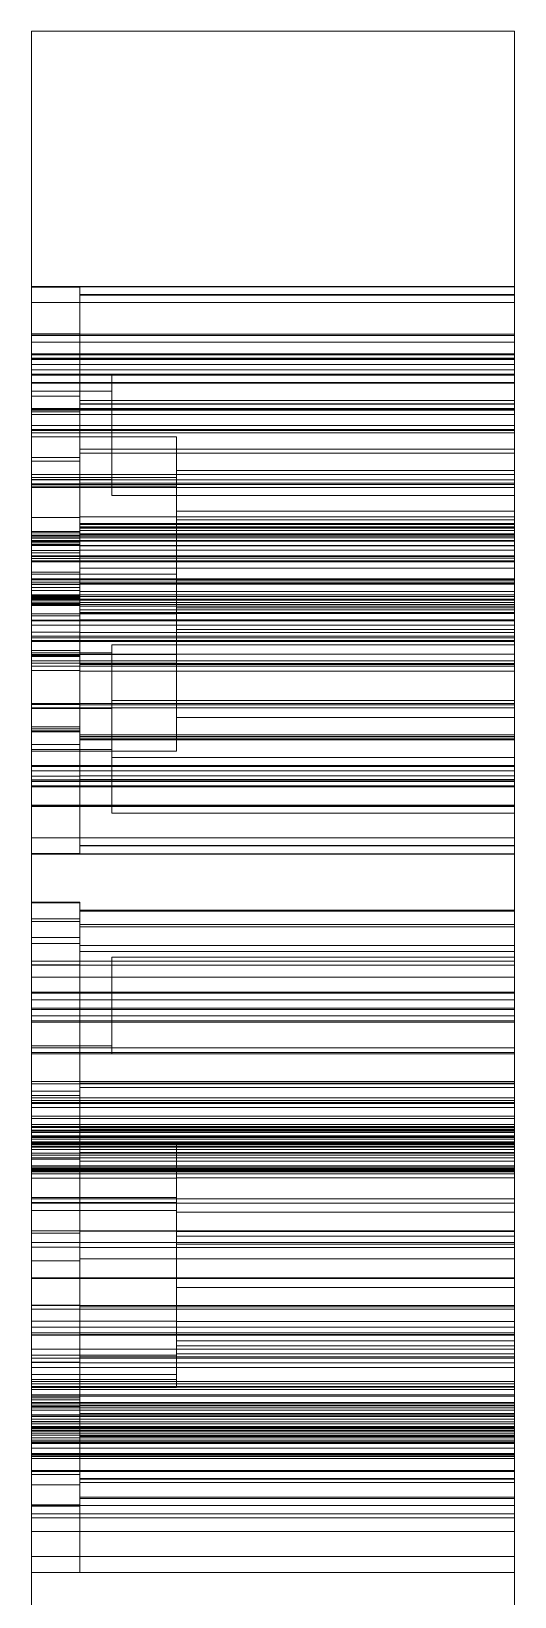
# Model space of a CAD drawing. Header units: millimetres. Extents: x 494 to 18201, y 224 to 11417.
# Drawn here: x 16630.9 to 16660.9, y 2719.6 to 2816.9 of the extents above; entities that cross this region are included whole.
import ezdxf
from ezdxf.lldxf.tags import DXFTag

# ---------------------------------------------------------------- set-up
doc = ezdxf.new("R2010")
doc.units = ezdxf.units.MM
for name, color, linetype in [('DIE', 7, 'Continuous'), ('DIE_W', 1, 'Continuous'), ('DIM', 7, 'Continuous')]:
    doc.layers.add(name, color=color, linetype=linetype)
tags = doc.linetypes.add('DASHED', pattern='A,12.86,[0,arial.ttf,S=0,R=0,X=0,Y=0],-12.86', length=25.72).pattern_tags.tags
tags[12:13] = [DXFTag(74, 4), DXFTag(75, 0), DXFTag(340, '0'), DXFTag(46, 0.0), DXFTag(50, 0.0), DXFTag(44, 0.0), DXFTag(45, 0.0)]

msp = doc.modelspace()

# ---------------------------------------------------------------- linework, layer by layer
at = {"layer": 'DIE', "color": 6, "linetype": 'Continuous', "lineweight": 13}
for p, q in [((16633.94235, 2801.00371), (16630.94235, 2801.00371)), ((16630.94235, 2801.00371), (16630.94235, 2800.96673)), ((16630.94235, 2800.96673), (16630.94235, 2798.05269)), ((16633.94235, 2800.96673), (16633.94235, 2801.00371)), ((16633.94235, 2798.05269), (16633.94235, 2800.96673)), ((16633.94235, 2762.73945), (16630.94235, 2762.73945)), ((16630.94235, 2759.08723), (16630.94235, 2762.73945)), ((16633.94235, 2759.08723), (16633.94235, 2762.73945))]:
    msp.add_line(p, q, dxfattribs=at)
at = {"layer": 'DIE', "color": 155, "linetype": 'Continuous', "lineweight": 13}
for p, q in [((16630.94235, 2801.00371), (16633.94235, 2801.00371)), ((16630.94235, 2800.96673), (16633.94235, 2800.96673)), ((16633.94235, 2800.50371), (16660.94235, 2800.50371)), ((16633.94235, 2800.46673), (16660.94235, 2800.46673)), ((16633.94235, 2797.96481), (16660.94235, 2797.96481)), ((16630.94235, 2796.55263), (16660.94235, 2796.55263)), ((16630.94235, 2792.37818), (16660.94235, 2792.37818)), ((16630.94235, 2779.95281), (16660.94235, 2779.95281)), ((16660.94235, 2757.08714), (16630.94235, 2757.08714)), ((16660.94235, 2755.68488), (16630.94235, 2755.68488)), ((16660.94235, 2747.15396), (16630.94235, 2747.15396)), ((16630.94235, 2730.61806), (16660.94235, 2730.61806)), ((16630.94235, 2722.08714), (16660.94235, 2722.08714))]:
    msp.add_line(p, q, dxfattribs=at)
at = {"layer": 'DIE', "color": 11, "linetype": 'Continuous', "lineweight": 13}
for p, q in [((16633.94235, 2800.99513), (16660.94235, 2800.99513)), ((16660.94235, 2801.00371), (16660.94235, 2800.99513)), ((16660.94235, 2800.50365), (16660.94235, 2800.99513)), ((16660.94235, 2800.50371), (16633.94235, 2800.50371)), ((16660.94235, 2800.50371), (16660.94235, 2800.46673)), ((16660.94235, 2800.46673), (16660.94235, 2797.96481)), ((16660.94235, 2797.96481), (16660.94235, 2797.55366)), ((16660.94235, 2762.23945), (16633.94235, 2762.23945)), ((16660.94235, 2762.23945), (16660.94235, 2759.08715)), ((16630.94235, 2757.08714), (16630.94235, 2758.08714)), ((16630.94235, 2758.08714), (16660.94235, 2758.08714)), ((16660.94235, 2758.08714), (16660.94235, 2757.08714)), ((16630.94235, 2756.68473), (16630.94235, 2757.08714)), ((16660.94235, 2757.08714), (16660.94235, 2756.68473)), ((16630.94235, 2755.68488), (16630.94235, 2756.68488)), ((16630.94235, 2756.68488), (16660.94235, 2756.68488)), ((16660.94235, 2756.68488), (16660.94235, 2755.68488)), ((16630.94235, 2755.68488), (16630.94235, 2748.15407)), ((16660.94235, 2755.68488), (16660.94235, 2748.15407)), ((16660.94235, 2748.15396), (16630.94235, 2748.15396)), ((16630.94235, 2748.15396), (16630.94235, 2747.15396)), ((16660.94235, 2748.15396), (16660.94235, 2747.15396)), ((16630.94235, 2747.15396), (16630.94235, 2730.61806)), ((16660.94235, 2730.61806), (16660.94235, 2747.15396)), ((16630.94235, 2729.61806), (16630.94235, 2730.61806)), ((16660.94235, 2730.61806), (16660.94235, 2729.61806)), ((16630.94235, 2729.61806), (16660.94235, 2729.61806)), ((16630.94235, 2729.61795), (16630.94235, 2722.08714)), ((16660.94235, 2729.61795), (16660.94235, 2722.08714)), ((16630.94235, 2721.08714), (16630.94235, 2722.08714)), ((16660.94235, 2722.08714), (16660.94235, 2721.08714)), ((16660.94235, 2721.08714), (16630.94235, 2721.08714))]:
    msp.add_line(p, q, dxfattribs=at)
at = {"layer": 'DIE', "color": 155, "linetype": 'DASHED', "lineweight": 13, "ltscale": 0.501132}
for p, q in [((16630.94235, 2800.00371), (16660.94235, 2800.00371)), ((16630.94235, 2798.05608), (16633.94235, 2798.05608)), ((16630.94235, 2798.04115), (16633.94235, 2798.04115)), ((16630.94235, 2797.96442), (16633.94235, 2797.96442)), ((16633.94235, 2798.04735), (16660.94235, 2798.04735)), ((16630.94235, 2796.76895), (16660.94235, 2796.76895)), ((16660.94235, 2797.54115), (16633.94235, 2797.54115)), ((16630.94235, 2796.50173), (16660.94235, 2796.50173)), ((16630.94235, 2796.46802), (16633.94235, 2796.46802)), ((16630.94235, 2796.15904), (16633.94235, 2796.15904)), ((16630.94235, 2795.82926), (16660.94235, 2795.82926)), ((16633.94235, 2796.45944), (16660.94235, 2796.45944)), ((16633.94235, 2796.15031), (16660.94235, 2796.15031)), ((16630.94235, 2795.56204), (16660.94235, 2795.56204)), ((16630.94235, 2795.04114), (16633.94235, 2795.04114)), ((16660.94235, 2795.04114), (16633.94235, 2795.04114)), ((16630.94235, 2794.19394), (16633.94235, 2794.19394)), ((16633.94235, 2793.91681), (16660.94235, 2793.91681)), ((16630.94235, 2793.43463), (16633.94235, 2793.43463)), ((16630.94235, 2793.41686), (16633.94235, 2793.41686)), ((16630.94235, 2793.31787), (16660.94235, 2793.31787)), ((16630.94235, 2793.21939), (16633.94235, 2793.21939)), ((16630.94235, 2793.05065), (16660.94235, 2793.05065)), ((16633.94235, 2793.71934), (16660.94235, 2793.71934)), ((16633.94235, 2793.69394), (16660.94235, 2793.69394)), ((16660.94235, 2793.42705), (16633.94235, 2793.42705)), ((16630.94235, 2792.11096), (16660.94235, 2792.11096)), ((16630.94235, 2791.92151), (16633.94235, 2791.92151)), ((16633.94235, 2791.92227), (16660.94235, 2791.92227)), ((16630.94235, 2790.38966), (16633.94235, 2790.38966)), ((16630.94235, 2790.15256), (16633.94235, 2790.15256)), ((16660.94235, 2790.88958), (16633.94235, 2790.88958)), ((16660.94235, 2790.65248), (16633.94235, 2790.65248)), ((16630.94235, 2789.32757), (16633.94235, 2789.32757)), ((16630.94235, 2788.99908), (16633.94235, 2788.99908)), ((16633.94235, 2789.32833), (16660.94235, 2789.32833)), ((16633.94235, 2788.99946), (16660.94235, 2788.99946)), ((16630.94235, 2788.75262), (16633.94235, 2788.75262)), ((16630.94235, 2788.70716), (16633.94235, 2788.70716)), ((16660.94235, 2788.7859), (16633.94235, 2788.7859)), ((16660.94235, 2788.70716), (16633.94235, 2788.70716)), ((16630.94235, 2786.65137), (16633.94235, 2786.65137)), ((16660.94235, 2786.68464), (16633.94235, 2786.68464)), ((16660.94235, 2786.28423), (16633.94235, 2786.28423)), ((16660.94235, 2786.20721), (16633.94235, 2786.20721)), ((16633.94235, 2786.06045), (16660.94235, 2786.06045)), ((16630.94235, 2785.78423), (16633.94235, 2785.78423)), ((16630.94235, 2785.70722), (16633.94235, 2785.70722)), ((16630.94235, 2785.56065), (16633.94235, 2785.56065)), ((16630.94235, 2785.49415), (16633.94235, 2785.49415)), ((16630.94235, 2785.39691), (16633.94235, 2785.39691)), ((16630.94235, 2785.35977), (16633.94235, 2785.35977)), ((16630.94235, 2785.17111), (16660.94235, 2785.17111)), ((16630.94235, 2785.12379), (16633.94235, 2785.12379)), ((16633.94235, 2785.99394), (16660.94235, 2785.99394)), ((16633.94235, 2785.83716), (16660.94235, 2785.83716)), ((16660.94235, 2785.63926), (16633.94235, 2785.63926)), ((16633.94235, 2785.60119), (16660.94235, 2785.60119)), ((16633.94235, 2785.50218), (16660.94235, 2785.50218)), ((16633.94235, 2785.48819), (16660.94235, 2785.48819)), ((16633.94235, 2785.38415), (16660.94235, 2785.38415)), ((16630.94235, 2785.00218), (16633.94235, 2785.00218)), ((16630.94235, 2784.98819), (16633.94235, 2784.98819)), ((16630.94235, 2784.94515), (16633.94235, 2784.94515)), ((16630.94235, 2784.90389), (16660.94235, 2784.90389)), ((16630.94235, 2784.60837), (16633.94235, 2784.60837)), ((16630.94235, 2784.45207), (16633.94235, 2784.45207)), ((16630.94235, 2784.26769), (16633.94235, 2784.26769)), ((16630.94235, 2784.23141), (16660.94235, 2784.23141)), ((16633.94235, 2784.89107), (16660.94235, 2784.89107)), ((16660.94235, 2784.61842), (16633.94235, 2784.61842)), ((16660.94235, 2784.27774), (16633.94235, 2784.27774)), ((16633.94235, 2784.11972), (16660.94235, 2784.11972)), ((16630.94235, 2783.9642), (16660.94235, 2783.9642)), ((16630.94235, 2783.25533), (16633.94235, 2783.25533)), ((16660.94235, 2783.49768), (16633.94235, 2783.49768)), ((16630.94235, 2782.77897), (16660.94235, 2782.77897)), ((16630.94235, 2782.77897), (16660.94235, 2782.77897)), ((16630.94235, 2782.51175), (16660.94235, 2782.51175)), ((16630.94235, 2782.51175), (16660.94235, 2782.51175)), ((16630.94235, 2782.49252), (16633.94235, 2782.49252)), ((16630.94235, 2782.29109), (16633.94235, 2782.29109)), ((16633.94235, 2782.62345), (16660.94235, 2782.62345)), ((16660.94235, 2782.54071), (16633.94235, 2782.54071)), ((16630.94235, 2782.10697), (16633.94235, 2782.10697)), ((16630.94235, 2781.83927), (16660.94235, 2781.83927)), ((16630.94235, 2781.83927), (16660.94235, 2781.83927)), ((16630.94235, 2781.79802), (16633.94235, 2781.79802)), ((16630.94235, 2781.75497), (16633.94235, 2781.75497)), ((16630.94235, 2781.74098), (16633.94235, 2781.74098)), ((16630.94235, 2781.68511), (16633.94235, 2781.68511)), ((16630.94235, 2781.61937), (16633.94235, 2781.61937)), ((16630.94235, 2781.57206), (16660.94235, 2781.57206)), ((16630.94235, 2781.57206), (16660.94235, 2781.57206)), ((16630.94235, 2781.3834), (16633.94235, 2781.3834)), ((16630.94235, 2781.29957), (16633.94235, 2781.29957)), ((16630.94235, 2781.24902), (16633.94235, 2781.24902)), ((16630.94235, 2781.18251), (16633.94235, 2781.18251)), ((16660.94235, 2782.05877), (16633.94235, 2782.05877)), ((16633.94235, 2781.85209), (16660.94235, 2781.85209)), ((16660.94235, 2781.73331), (16633.94235, 2781.73331)), ((16633.94235, 2781.35901), (16660.94235, 2781.35901)), ((16633.94235, 2781.25498), (16660.94235, 2781.25498)), ((16660.94235, 2781.25137), (16633.94235, 2781.25137)), ((16633.94235, 2781.24099), (16660.94235, 2781.24099)), ((16630.94235, 2780.53675), (16633.94235, 2780.53675)), ((16630.94235, 2780.22002), (16660.94235, 2780.22002)), ((16633.94235, 2781.14197), (16660.94235, 2781.14197)), ((16633.94235, 2780.906), (16660.94235, 2780.906)), ((16633.94235, 2780.74922), (16660.94235, 2780.74922)), ((16633.94235, 2780.68272), (16660.94235, 2780.68272)), ((16660.94235, 2780.2944), (16633.94235, 2780.2944)), ((16630.94235, 2779.52439), (16633.94235, 2779.52439)), ((16630.94235, 2779.28033), (16660.94235, 2779.28033)), ((16660.94235, 2779.51434), (16633.94235, 2779.51434)), ((16630.94235, 2779.18371), (16633.94235, 2779.18371)), ((16630.94235, 2779.01311), (16660.94235, 2779.01311)), ((16630.94235, 2778.39518), (16633.94235, 2778.39518)), ((16660.94235, 2779.17366), (16633.94235, 2779.17366)), ((16630.94235, 2778.08486), (16633.94235, 2778.08486)), ((16630.94235, 2778.00785), (16633.94235, 2778.00785)), ((16630.94235, 2777.74409), (16633.94235, 2777.74409)), ((16630.94235, 2777.4156), (16633.94235, 2777.4156)), ((16660.94235, 2778.15282), (16633.94235, 2778.15282)), ((16633.94235, 2777.7437), (16660.94235, 2777.7437)), ((16660.94235, 2777.58487), (16633.94235, 2777.58487)), ((16660.94235, 2777.50785), (16633.94235, 2777.50785)), ((16633.94235, 2777.41484), (16660.94235, 2777.41484)), ((16630.94235, 2777.14071), (16633.94235, 2777.14071)), ((16660.94235, 2777.10744), (16633.94235, 2777.10744)), ((16630.94235, 2775.08492), (16633.94235, 2775.08492)), ((16630.94235, 2775.03946), (16633.94235, 2775.03946)), ((16630.94235, 2774.82166), (16633.94235, 2774.82166)), ((16660.94235, 2775.08492), (16633.94235, 2775.08492)), ((16660.94235, 2775.00619), (16633.94235, 2775.00619)), ((16633.94235, 2774.8209), (16660.94235, 2774.8209)), ((16630.94235, 2773.63952), (16633.94235, 2773.63952)), ((16630.94235, 2773.52377), (16633.94235, 2773.52377)), ((16630.94235, 2773.40242), (16633.94235, 2773.40242)), ((16630.94235, 2773.3263), (16633.94235, 2773.3263)), ((16630.94235, 2772.54922), (16633.94235, 2772.54922)), ((16660.94235, 2773.1396), (16633.94235, 2773.1396)), ((16633.94235, 2773.04922), (16660.94235, 2773.04922)), ((16633.94235, 2773.02382), (16660.94235, 2773.02382)), ((16660.94235, 2772.9025), (16633.94235, 2772.9025)), ((16633.94235, 2772.82636), (16660.94235, 2772.82636)), ((16630.94235, 2771.18112), (16660.94235, 2771.18112)), ((16630.94235, 2771.18112), (16660.94235, 2771.18112)), ((16630.94235, 2770.9139), (16660.94235, 2770.9139)), ((16630.94235, 2770.9139), (16660.94235, 2770.9139)), ((16630.94235, 2770.58413), (16633.94235, 2770.58413)), ((16633.94235, 2770.59285), (16660.94235, 2770.59285)), ((16630.94235, 2770.35746), (16633.94235, 2770.35746)), ((16630.94235, 2770.27514), (16633.94235, 2770.27514)), ((16630.94235, 2770.24143), (16660.94235, 2770.24143)), ((16630.94235, 2770.24143), (16660.94235, 2770.24143)), ((16630.94235, 2769.97421), (16660.94235, 2769.97421)), ((16630.94235, 2769.97421), (16660.94235, 2769.97421)), ((16660.94235, 2770.36503), (16633.94235, 2770.36503)), ((16633.94235, 2770.28372), (16660.94235, 2770.28372)), ((16630.94235, 2768.77874), (16633.94235, 2768.77874)), ((16630.94235, 2768.75094), (16633.94235, 2768.75094)), ((16630.94235, 2768.68709), (16633.94235, 2768.68709)), ((16633.94235, 2768.77836), (16660.94235, 2768.77836)), ((16660.94235, 2768.75094), (16633.94235, 2768.75094)), ((16633.94235, 2768.69581), (16660.94235, 2768.69581)), ((16630.94235, 2766.73945), (16660.94235, 2766.73945)), ((16630.94235, 2766.73945), (16660.94235, 2766.73945)), ((16630.94235, 2765.77643), (16633.94235, 2765.77643)), ((16630.94235, 2765.75093), (16633.94235, 2765.75093)), ((16633.94235, 2766.27643), (16660.94235, 2766.27643)), ((16660.94235, 2766.25093), (16633.94235, 2766.25093)), ((16630.94235, 2762.73919), (16633.94235, 2762.73919)), ((16630.94235, 2762.6957), (16633.94235, 2762.6957)), ((16633.94235, 2762.23922), (16660.94235, 2762.23922)), ((16633.94235, 2762.19573), (16660.94235, 2762.19573)), ((16630.94235, 2761.70324), (16633.94235, 2761.70324)), ((16630.94235, 2761.5477), (16633.94235, 2761.5477)), ((16633.94235, 2761.36869), (16660.94235, 2761.36869)), ((16633.94235, 2761.21314), (16660.94235, 2761.21314)), ((16630.94235, 2760.55796), (16633.94235, 2760.55796)), ((16633.94235, 2760.05844), (16660.94235, 2760.05844)), ((16630.94235, 2759.08088), (16660.94235, 2759.08088)), ((16630.94235, 2758.84261), (16633.94235, 2758.84261)), ((16633.94235, 2758.82972), (16660.94235, 2758.82972)), ((16630.94235, 2757.14768), (16660.94235, 2757.14768)), ((16630.94235, 2757.08714), (16660.94235, 2757.08714)), ((16630.94235, 2756.14977), (16660.94235, 2756.14977)), ((16630.94235, 2756.08714), (16660.94235, 2756.08714)), ((16630.94235, 2755.38301), (16660.94235, 2755.38301)), ((16630.94235, 2755.29252), (16660.94235, 2755.29252)), ((16630.94235, 2753.6852), (16633.94235, 2753.6852)), ((16630.94235, 2753.40049), (16660.94235, 2753.40049)), ((16630.94235, 2753.31702), (16660.94235, 2753.31702)), ((16633.94235, 2753.69378), (16660.94235, 2753.69378)), ((16630.94235, 2751.45992), (16660.94235, 2751.45992)), ((16633.94235, 2751.4964), (16660.94235, 2751.4964)), ((16633.94235, 2751.23716), (16660.94235, 2751.23716)), ((16630.94235, 2750.9965), (16633.94235, 2750.9965)), ((16630.94235, 2750.73726), (16633.94235, 2750.73726)), ((16630.94235, 2750.59389), (16660.94235, 2750.59389)), ((16630.94235, 2750.42931), (16660.94235, 2750.42931)), ((16630.94235, 2750.23839), (16660.94235, 2750.23839)), ((16630.94235, 2749.99479), (16633.94235, 2749.99479)), ((16630.94235, 2749.43919), (16660.94235, 2749.43919)), ((16630.94235, 2749.29869), (16660.94235, 2749.29869)), ((16633.94235, 2749.99385), (16660.94235, 2749.99385)), ((16630.94235, 2748.93793), (16660.94235, 2748.93793)), ((16630.94235, 2748.73839), (16660.94235, 2748.73839)), ((16630.94235, 2748.57317), (16660.94235, 2748.57317)), ((16630.94235, 2748.51529), (16660.94235, 2748.51529)), ((16630.94235, 2748.23138), (16660.94235, 2748.23138)), ((16630.94235, 2748.13059), (16633.94235, 2748.13059)), ((16630.94235, 2748.11846), (16633.94235, 2748.11846)), ((16633.94235, 2748.63058), (16660.94235, 2748.63058)), ((16633.94235, 2748.61845), (16660.94235, 2748.61845)), ((16633.94235, 2748.13237), (16660.94235, 2748.13237)), ((16630.94235, 2748.01998), (16660.94235, 2748.01998)), ((16630.94235, 2747.79869), (16660.94235, 2747.79869)), ((16630.94235, 2747.72111), (16660.94235, 2747.72111)), ((16630.94235, 2747.70182), (16633.94235, 2747.70182)), ((16630.94235, 2747.68563), (16660.94235, 2747.68563)), ((16630.94235, 2747.5756), (16660.94235, 2747.5756)), ((16630.94235, 2747.37095), (16660.94235, 2747.37095)), ((16630.94235, 2747.15396), (16660.94235, 2747.15396)), ((16633.94235, 2747.19779), (16660.94235, 2747.19779)), ((16630.94235, 2747.01529), (16660.94235, 2747.01529)), ((16630.94235, 2746.85509), (16660.94235, 2746.85509)), ((16660.94235, 2746.85509), (16630.94235, 2746.85509)), ((16630.94235, 2746.76724), (16633.94235, 2746.76724)), ((16630.94235, 2746.36072), (16660.94235, 2746.36072)), ((16630.94235, 2746.35347), (16633.94235, 2746.35347)), ((16660.94235, 2746.28793), (16630.94235, 2746.28793)), ((16630.94235, 2746.19365), (16660.94235, 2746.19365)), ((16633.94235, 2746.85299), (16660.94235, 2746.85299)), ((16630.94235, 2746.13439), (16633.94235, 2746.13439)), ((16630.94235, 2746.0756), (16660.94235, 2746.0756)), ((16660.94235, 2745.98906), (16630.94235, 2745.98906)), ((16633.94235, 2746.13534), (16660.94235, 2746.13534)), ((16630.94235, 2744.30892), (16660.94235, 2744.30892)), ((16630.94235, 2741.58865), (16660.94235, 2741.58865)), ((16630.94235, 2741.29761), (16633.94235, 2741.29761)), ((16633.94235, 2741.28471), (16660.94235, 2741.28471)), ((16630.94235, 2739.39491), (16660.94235, 2739.39491)), ((16630.94235, 2739.36499), (16660.94235, 2739.36499)), ((16630.94235, 2737.67873), (16660.94235, 2737.67873)), ((16630.94235, 2737.45048), (16660.94235, 2737.45048)), ((16630.94235, 2736.32876), (16660.94235, 2736.32876)), ((16630.94235, 2735.84111), (16660.94235, 2735.84111)), ((16630.94235, 2734.97509), (16660.94235, 2734.97509)), ((16633.94235, 2734.49545), (16660.94235, 2734.49545)), ((16630.94235, 2734.41329), (16660.94235, 2734.41329)), ((16630.94235, 2734.15102), (16633.94235, 2734.15102)), ((16630.94235, 2733.82039), (16660.94235, 2733.82039)), ((16630.94235, 2732.95436), (16660.94235, 2732.95436)), ((16630.94235, 2732.60999), (16660.94235, 2732.60999)), ((16630.94235, 2732.59868), (16660.94235, 2732.59868)), ((16630.94235, 2732.45482), (16660.94235, 2732.45482)), ((16630.94235, 2732.14089), (16660.94235, 2732.14089)), ((16630.94235, 2732.03953), (16633.94235, 2732.03953)), ((16630.94235, 2731.82045), (16633.94235, 2731.82045)), ((16630.94235, 2731.65899), (16660.94235, 2731.65899)), ((16633.94235, 2732.03858), (16660.94235, 2732.03858)), ((16630.94235, 2731.48409), (16660.94235, 2731.48409)), ((16630.94235, 2731.40668), (16633.94235, 2731.40668)), ((16630.94235, 2731.18522), (16660.94235, 2731.18522)), ((16630.94235, 2730.88622), (16660.94235, 2730.88622)), ((16630.94235, 2730.87559), (16660.94235, 2730.87559)), ((16630.94235, 2730.78483), (16660.94235, 2730.78483)), ((16660.94235, 2730.61806), (16630.94235, 2730.61806)), ((16633.94235, 2731.32093), (16660.94235, 2731.32093)), ((16633.94235, 2730.97613), (16660.94235, 2730.97613)), ((16630.94235, 2730.4721), (16633.94235, 2730.4721)), ((16630.94235, 2730.45989), (16660.94235, 2730.45989)), ((16630.94235, 2730.4434), (16660.94235, 2730.4434)), ((16660.94235, 2730.31919), (16630.94235, 2730.31919)), ((16630.94235, 2730.31919), (16660.94235, 2730.31919)), ((16630.94235, 2730.09868), (16660.94235, 2730.09868)), ((16630.94235, 2730.05546), (16633.94235, 2730.05546)), ((16630.94235, 2730.04333), (16633.94235, 2730.04333)), ((16630.94235, 2729.93589), (16660.94235, 2729.93589)), ((16660.94235, 2729.75204), (16630.94235, 2729.75204)), ((16633.94235, 2730.04155), (16660.94235, 2730.04155)), ((16660.94235, 2729.45317), (16630.94235, 2729.45317)), ((16630.94235, 2729.21519), (16660.94235, 2729.21519)), ((16630.94235, 2729.15899), (16660.94235, 2729.15899)), ((16630.94235, 2729.10435), (16660.94235, 2729.10435)), ((16630.94235, 2728.81609), (16660.94235, 2728.81609)), ((16633.94235, 2729.55547), (16660.94235, 2729.55547)), ((16633.94235, 2729.54334), (16660.94235, 2729.54334)), ((16630.94235, 2728.47695), (16660.94235, 2728.47695)), ((16630.94235, 2728.41769), (16660.94235, 2728.41769)), ((16630.94235, 2728.37559), (16660.94235, 2728.37559)), ((16630.94235, 2728.30255), (16660.94235, 2728.30255)), ((16630.94235, 2728.17913), (16633.94235, 2728.17913)), ((16633.94235, 2728.18007), (16660.94235, 2728.18007)), ((16630.94235, 2727.43666), (16633.94235, 2727.43666)), ((16630.94235, 2727.43589), (16660.94235, 2727.43589)), ((16630.94235, 2727.17742), (16633.94235, 2727.17742)), ((16633.94235, 2726.93676), (16660.94235, 2726.93676)), ((16633.94235, 2726.88211), (16660.94235, 2726.88211)), ((16630.94235, 2726.53768), (16633.94235, 2726.53768)), ((16633.94235, 2726.67752), (16660.94235, 2726.67752)), ((16633.94235, 2725.76184), (16660.94235, 2725.76184)), ((16630.94235, 2725.29293), (16633.94235, 2725.29293)), ((16630.94235, 2725.2521), (16660.94235, 2725.2521)), ((16630.94235, 2725.21739), (16633.94235, 2725.21739)), ((16633.94235, 2725.6863), (16660.94235, 2725.6863)), ((16630.94235, 2724.73832), (16633.94235, 2724.73832)), ((16630.94235, 2724.48872), (16633.94235, 2724.48872)), ((16633.94235, 2724.72816), (16660.94235, 2724.72816)), ((16633.94235, 2724.48014), (16660.94235, 2724.48014)), ((16630.94235, 2723.64785), (16660.94235, 2723.64785)), ((16630.94235, 2722.08714), (16660.94235, 2722.08714)), ((16630.94235, 2722.08714), (16660.94235, 2722.08714)), ((16630.94235, 2722.08714), (16660.94235, 2722.08714)), ((16630.94235, 2722.08714), (16660.94235, 2722.08714)), ((16630.94235, 2722.08714), (16660.94235, 2722.08714))]:
    msp.add_line(p, q, dxfattribs=at)
at = {"layer": 'DIE', "color": 11, "linetype": 'DASHED', "lineweight": 13, "ltscale": 0.501132}
for p, q in [((16633.94235, 2797.54506), (16633.94235, 2797.55263)), ((16633.94235, 2793.42705), (16633.94235, 2797.54506)), ((16660.94235, 2797.54506), (16633.94235, 2797.54506)), ((16660.94235, 2795.50882), (16635.94235, 2795.50882)), ((16635.94235, 2792.00882), (16635.94235, 2795.50882)), ((16660.94235, 2795.00882), (16635.94235, 2795.00882)), ((16633.94235, 2790.88958), (16633.94235, 2793.42705)), ((16635.94235, 2788.50882), (16635.94235, 2792.00882)), ((16633.94235, 2790.65248), (16633.94235, 2790.88958)), ((16633.94235, 2788.7859), (16633.94235, 2790.65248)), ((16633.94235, 2786.68464), (16633.94235, 2788.7859)), ((16635.94235, 2788.50882), (16660.94235, 2788.50882)), ((16635.94235, 2788.00882), (16635.94235, 2788.50872)), ((16635.94235, 2788.00882), (16660.94235, 2788.00882)), ((16633.94235, 2785.63926), (16633.94235, 2786.68464)), ((16660.94235, 2786.28425), (16633.94235, 2786.28425)), ((16633.94235, 2786.20717), (16660.94235, 2786.20717)), ((16660.94235, 2786.06127), (16633.94235, 2786.06127)), ((16633.94235, 2783.49768), (16633.94235, 2785.63926)), ((16633.94235, 2785.48817), (16660.94235, 2785.48817)), ((16633.94235, 2782.54071), (16633.94235, 2783.49768)), ((16633.94235, 2781.73331), (16633.94235, 2782.54071)), ((16633.94235, 2779.51434), (16633.94235, 2781.73331)), ((16660.94235, 2781.25499), (16633.94235, 2781.25499)), ((16633.94235, 2780.68189), (16660.94235, 2780.68189)), ((16633.94235, 2779.17366), (16633.94235, 2779.51434)), ((16633.94235, 2777.50783), (16633.94235, 2779.17366)), ((16660.94235, 2778.73434), (16635.94235, 2778.73434)), ((16635.94235, 2778.73434), (16635.94235, 2775.28347)), ((16660.94235, 2777.58491), (16633.94235, 2777.58491)), ((16633.94235, 2777.50783), (16660.94235, 2777.50783)), ((16633.94235, 2775.08492), (16633.94235, 2777.50782)), ((16633.94235, 2768.75094), (16633.94235, 2775.08492)), ((16660.94235, 2775.28326), (16635.94235, 2775.28326)), ((16635.94235, 2771.78326), (16635.94235, 2775.28326)), ((16635.94235, 2768.28326), (16635.94235, 2771.78326)), ((16635.94235, 2771.73434), (16660.94235, 2771.73434)), ((16633.94235, 2766.25093), (16633.94235, 2768.75094)), ((16635.94235, 2768.28326), (16660.94235, 2768.28326)), ((16633.94235, 2766.23945), (16633.94235, 2766.25093)), ((16633.94235, 2765.74803), (16660.94235, 2765.74803)), ((16660.94235, 2765.74702), (16633.94235, 2765.74702)), ((16660.94235, 2759.32686), (16635.94235, 2759.32686)), ((16635.94235, 2756.32686), (16635.94235, 2759.32686)), ((16635.94235, 2753.32686), (16635.94235, 2756.32686)), ((16635.94235, 2753.32686), (16660.94235, 2753.32686)), ((16660.94235, 2751.49669), (16633.94235, 2751.49669)), ((16633.94235, 2751.23668), (16660.94235, 2751.23668)), ((16660.94235, 2748.63061), (16633.94235, 2748.63061)), ((16660.94235, 2747.85509), (16630.94235, 2747.85509)), ((16630.94235, 2747.51529), (16660.94235, 2747.51529)), ((16630.94235, 2746.15396), (16660.94235, 2746.15396)), ((16630.94235, 2745.85509), (16660.94235, 2745.85509)), ((16633.94235, 2744.04641), (16660.94235, 2744.04641)), ((16633.94235, 2742.32729), (16660.94235, 2742.32729)), ((16633.94235, 2742.29779), (16660.94235, 2742.29779)), ((16633.94235, 2740.57777), (16660.94235, 2740.57777)), ((16633.94235, 2737.59615), (16660.94235, 2737.59615)), ((16633.94235, 2735.87613), (16660.94235, 2735.87613)), ((16633.94235, 2735.84663), (16660.94235, 2735.84663)), ((16633.94235, 2734.12751), (16660.94235, 2734.12751)), ((16660.94235, 2731.61806), (16630.94235, 2731.61806)), ((16633.94235, 2731.44337), (16633.94235, 2731.94385)), ((16660.94235, 2731.31919), (16630.94235, 2731.31919)), ((16633.94235, 2731.32093), (16633.94235, 2731.44337)), ((16633.94235, 2731.44337), (16660.94235, 2731.44337)), ((16633.94235, 2730.97613), (16633.94235, 2731.32093)), ((16633.94235, 2730.04155), (16633.94235, 2730.97613)), ((16633.94235, 2729.55547), (16633.94235, 2730.04155)), ((16630.94235, 2729.31919), (16660.94235, 2729.31919)), ((16633.94235, 2729.54334), (16633.94235, 2729.55547)), ((16633.94235, 2729.54334), (16633.94235, 2729.54331)), ((16633.94235, 2729.54331), (16660.94235, 2729.54331)), ((16660.94235, 2726.93724), (16633.94235, 2726.93724)), ((16633.94235, 2726.67723), (16660.94235, 2726.67723))]:
    msp.add_line(p, q, dxfattribs=at)
at = {"layer": 'DIE', "color": 31, "linetype": 'DASHED', "lineweight": 13, "ltscale": 0.501132}
for p, q in [((16639.94235, 2791.66549), (16630.94235, 2791.66549)), ((16639.94235, 2786.16549), (16639.94235, 2791.66549)), ((16639.94235, 2789.14639), (16630.94235, 2789.14639)), ((16639.94235, 2788.59678), (16630.94235, 2788.59678)), ((16639.94235, 2780.66549), (16639.94235, 2786.16549)), ((16639.94235, 2783.12659), (16630.94235, 2783.12659)), ((16630.94235, 2780.66549), (16639.94235, 2780.66549)), ((16639.94235, 2780.66559), (16639.94235, 2777.62659)), ((16630.94235, 2778.14639), (16639.94235, 2778.14639)), ((16630.94235, 2777.59678), (16639.94235, 2777.59678)), ((16639.94235, 2777.62659), (16639.94235, 2772.12659)), ((16630.94235, 2772.12659), (16639.94235, 2772.12659)), ((16639.94235, 2747.70714), (16630.94235, 2747.70714)), ((16639.94235, 2747.70714), (16639.94235, 2745.58708)), ((16639.94235, 2745.58678), (16630.94235, 2745.58678)), ((16639.94235, 2745.58678), (16639.94235, 2744.38623)), ((16639.94235, 2744.38601), (16630.94235, 2744.38601)), ((16639.94235, 2738.88601), (16639.94235, 2744.38601)), ((16639.94235, 2744.08714), (16630.94235, 2744.08714)), ((16639.94235, 2743.58714), (16630.94235, 2743.58714)), ((16639.94235, 2733.38601), (16639.94235, 2738.88601)), ((16630.94235, 2736.70714), (16639.94235, 2736.70714)), ((16630.94235, 2734.58678), (16639.94235, 2734.58678)), ((16630.94235, 2733.38601), (16639.94235, 2733.38601)), ((16630.94235, 2733.08714), (16639.94235, 2733.08714)), ((16630.94235, 2732.58714), (16639.94235, 2732.58714)), ((16639.94235, 2733.08714), (16639.94235, 2733.38595)), ((16639.94235, 2732.58714), (16639.94235, 2733.08694))]:
    msp.add_line(p, q, dxfattribs=at)
at = {"layer": 'DIE', "color": 5, "linetype": 'DASHED', "lineweight": 13, "ltscale": 0.501132}
for p, q in [((16660.94235, 2789.56849), (16639.94235, 2789.56849)), ((16660.94235, 2787.04939), (16639.94235, 2787.04939)), ((16660.94235, 2786.49978), (16639.94235, 2786.49978)), ((16639.94235, 2782.76249), (16660.94235, 2782.76249)), ((16660.94235, 2781.02959), (16639.94235, 2781.02959)), ((16639.94235, 2780.24339), (16660.94235, 2780.24339)), ((16639.94235, 2779.69378), (16660.94235, 2779.69378)), ((16639.94235, 2774.22359), (16660.94235, 2774.22359)), ((16660.94235, 2745.61014), (16639.94235, 2745.61014)), ((16660.94235, 2743.48978), (16639.94235, 2743.48978)), ((16660.94235, 2742.28901), (16639.94235, 2742.28901)), ((16660.94235, 2741.99014), (16639.94235, 2741.99014)), ((16660.94235, 2741.49014), (16639.94235, 2741.49014)), ((16639.94235, 2738.80414), (16660.94235, 2738.80414)), ((16639.94235, 2736.68378), (16660.94235, 2736.68378)), ((16639.94235, 2735.48301), (16660.94235, 2735.48301)), ((16639.94235, 2735.18414), (16660.94235, 2735.18414)), ((16639.94235, 2734.68414), (16660.94235, 2734.68414))]:
    msp.add_line(p, q, dxfattribs=at)
at = {"layer": 'DIE', "color": 6, "linetype": 'DASHED', "lineweight": 13, "ltscale": 0.501132}
for p, q in [((16633.94235, 2785.78425), (16630.94235, 2785.78425)), ((16630.94235, 2785.70717), (16633.94235, 2785.70717)), ((16633.94235, 2785.56127), (16630.94235, 2785.56127)), ((16630.94235, 2784.98817), (16633.94235, 2784.98817)), ((16633.94235, 2781.75499), (16630.94235, 2781.75499)), ((16630.94235, 2781.18189), (16633.94235, 2781.18189)), ((16633.94235, 2778.08491), (16630.94235, 2778.08491)), ((16630.94235, 2778.00783), (16633.94235, 2778.00783)), ((16633.94235, 2758.84261), (16633.94235, 2759.08723)), ((16633.94235, 2750.73668), (16633.94235, 2753.6852)), ((16633.94235, 2750.99669), (16630.94235, 2750.99669)), ((16630.94235, 2750.73668), (16633.94235, 2750.73668)), ((16633.94235, 2750.73667), (16633.94235, 2749.99479)), ((16633.94235, 2742.32257), (16633.94235, 2749.99479)), ((16633.94235, 2748.13061), (16630.94235, 2748.13061)), ((16660.94235, 2746.36165), (16630.94235, 2746.36165)), ((16630.94235, 2746.19341), (16660.94235, 2746.19341)), ((16630.94235, 2744.03979), (16633.94235, 2744.03979)), ((16630.94235, 2742.32257), (16633.94235, 2742.32257)), ((16633.94235, 2740.46142), (16633.94235, 2742.32257)), ((16630.94235, 2742.1796), (16633.94235, 2742.1796)), ((16630.94235, 2740.46142), (16633.94235, 2740.46142)), ((16633.94235, 2735.99432), (16633.94235, 2740.46142)), ((16630.94235, 2737.7125), (16633.94235, 2737.7125)), ((16630.94235, 2735.99432), (16633.94235, 2735.99432)), ((16630.94235, 2735.85135), (16633.94235, 2735.85135)), ((16633.94235, 2734.13413), (16633.94235, 2735.99432)), ((16630.94235, 2734.13413), (16633.94235, 2734.13413)), ((16633.94235, 2732.03953), (16633.94235, 2734.13413)), ((16633.94235, 2731.94385), (16630.94235, 2731.94385)), ((16633.94235, 2731.94383), (16633.94235, 2732.03953)), ((16630.94235, 2730.04331), (16633.94235, 2730.04331)), ((16633.94235, 2728.17913), (16633.94235, 2729.54334)), ((16633.94235, 2727.43725), (16633.94235, 2728.17913)), ((16630.94235, 2727.17723), (16633.94235, 2727.17723)), ((16633.94235, 2721.08714), (16633.94235, 2724.48872))]:
    msp.add_line(p, q, dxfattribs=at)
at = {"layer": 'DIE', "color": 155, "linetype": 'DASHED', "lineweight": 13, "ltscale": 0.501132}
for points in [[(16630.94235, 2784.10541), (16631.00235, 2784.10541), (16631.06235, 2784.10541), (16631.12235, 2784.10541), (16631.18235, 2784.10541), (16631.24235, 2784.10541), (16631.30235, 2784.10541), (16631.36235, 2784.10541), (16631.42235, 2784.10541), (16631.48235, 2784.10541), (16631.54235, 2784.10541), (16631.60235, 2784.10541), (16631.66235, 2784.10541), (16631.72235, 2784.10541), (16631.78235, 2784.10541), (16631.84235, 2784.10541), (16631.90235, 2784.10541), (16631.96235, 2784.10541), (16632.02235, 2784.10541), (16632.08235, 2784.10541), (16632.14235, 2784.10541), (16632.20235, 2784.10541), (16632.26235, 2784.10541), (16632.32235, 2784.10541), (16632.38235, 2784.10541), (16632.44235, 2784.10541), (16632.50235, 2784.10541), (16632.56235, 2784.10541), (16632.62235, 2784.10541), (16632.68235, 2784.10541), (16632.74235, 2784.10541), (16632.80235, 2784.10541), (16632.86235, 2784.10541), (16632.92235, 2784.10541), (16632.98235, 2784.10541), (16633.04235, 2784.10541), (16633.10235, 2784.10541), (16633.16235, 2784.10541), (16633.22235, 2784.10541), (16633.28235, 2784.10541), (16633.34235, 2784.10541), (16633.40235, 2784.10541), (16633.46235, 2784.10541), (16633.52235, 2784.10541), (16633.58235, 2784.10541), (16633.64235, 2784.10541), (16633.70235, 2784.10541), (16633.76235, 2784.10541), (16633.82235, 2784.10541), (16633.88235, 2784.10541), (16633.94235, 2784.10541)], [(16630.94235, 2782.63775), (16631.00235, 2782.63775), (16631.06235, 2782.63775), (16631.12235, 2782.63775), (16631.18235, 2782.63775), (16631.24235, 2782.63775), (16631.30235, 2782.63775), (16631.36235, 2782.63775), (16631.42235, 2782.63775), (16631.48235, 2782.63775), (16631.54235, 2782.63775), (16631.60235, 2782.63775), (16631.66235, 2782.63775), (16631.72235, 2782.63775), (16631.78235, 2782.63775), (16631.84235, 2782.63775), (16631.90235, 2782.63775), (16631.96235, 2782.63775), (16632.02235, 2782.63775), (16632.08235, 2782.63775), (16632.14235, 2782.63775), (16632.20235, 2782.63775), (16632.26235, 2782.63775), (16632.32235, 2782.63775), (16632.38235, 2782.63775), (16632.44235, 2782.63775), (16632.50235, 2782.63775), (16632.56235, 2782.63775), (16632.62235, 2782.63775), (16632.68235, 2782.63775), (16632.74235, 2782.63775), (16632.80235, 2782.63775), (16632.86235, 2782.63775), (16632.92235, 2782.63775), (16632.98235, 2782.63775), (16633.04235, 2782.63775), (16633.10235, 2782.63775), (16633.16235, 2782.63775), (16633.22235, 2782.63775), (16633.28235, 2782.63775), (16633.34235, 2782.63775), (16633.40235, 2782.63775), (16633.46235, 2782.63775), (16633.52235, 2782.63775), (16633.58235, 2782.63775), (16633.64235, 2782.63775), (16633.70235, 2782.63775), (16633.76235, 2782.63775), (16633.82235, 2782.63775), (16633.88235, 2782.63775), (16633.94235, 2782.63775)]]:
    msp.add_lwpolyline(points, dxfattribs=at)
at = {"layer": 'DIE_W', "color": 1, "linetype": 'Continuous', "lineweight": 13}
for p, q in [((16660.94235, 2801.00371), (16633.94235, 2801.00371)), ((16630.94235, 2798.05263), (16630.94235, 2797.55241)), ((16630.94235, 2798.05263), (16633.94235, 2798.05263)), ((16633.94235, 2798.05263), (16633.94235, 2797.55263)), ((16630.94235, 2797.55263), (16630.94235, 2796.55263)), ((16630.94235, 2797.55263), (16660.94235, 2797.55263)), ((16660.94235, 2797.55263), (16660.94235, 2796.55263)), ((16630.94235, 2796.55263), (16630.94235, 2793.3782)), ((16660.94235, 2796.55263), (16660.94235, 2793.3782)), ((16660.94235, 2793.37818), (16630.94235, 2793.37818)), ((16630.94235, 2793.37818), (16630.94235, 2792.37818)), ((16660.94235, 2793.37818), (16660.94235, 2792.37818)), ((16630.94235, 2792.37818), (16630.94235, 2779.95281)), ((16660.94235, 2792.37818), (16660.94235, 2779.95281)), ((16630.94235, 2779.95281), (16630.94235, 2778.95281)), ((16660.94235, 2779.95281), (16660.94235, 2778.95281)), ((16630.94235, 2778.95281), (16660.94235, 2778.95281)), ((16630.94235, 2778.9526), (16630.94235, 2765.73945)), ((16630.94235, 2765.73945), (16633.94235, 2765.73945)), ((16633.94235, 2766.23945), (16660.94235, 2766.23945)), ((16633.94235, 2765.73945), (16633.94235, 2766.23945)), ((16633.94235, 2765.73945), (16660.94235, 2765.73945)), ((16660.94235, 2766.23824), (16660.94235, 2765.73945)), ((16660.94235, 2759.08714), (16630.94235, 2759.08714)), ((16630.94235, 2759.08714), (16630.94235, 2758.08715)), ((16660.94235, 2759.08714), (16660.94235, 2758.08715))]:
    msp.add_line(p, q, dxfattribs=at)
at = {"layer": 'DIE_W', "color": 1, "linetype": 'DASHED', "lineweight": 13, "ltscale": 0.501132}
for p, q in [((16660.94235, 2796.82926), (16630.94235, 2796.82926)), ((16630.94235, 2795.50173), (16660.94235, 2795.50173)), ((16635.94235, 2795.00882), (16630.94235, 2795.00882)), ((16635.94235, 2794.50882), (16630.94235, 2794.50882)), ((16633.94235, 2794.19186), (16630.94235, 2794.19186)), ((16660.94235, 2793.69186), (16633.94235, 2793.69186)), ((16630.94235, 2792.05065), (16660.94235, 2792.05065)), ((16630.94235, 2789.00882), (16635.94235, 2789.00882)), ((16630.94235, 2788.50882), (16635.94235, 2788.50882)), ((16660.94235, 2785.23141), (16630.94235, 2785.23141)), ((16630.94235, 2783.90389), (16660.94235, 2783.90389)), ((16660.94235, 2782.83927), (16630.94235, 2782.83927)), ((16630.94235, 2781.51175), (16660.94235, 2781.51175)), ((16660.94235, 2780.28033), (16630.94235, 2780.28033)), ((16635.94235, 2778.23434), (16630.94235, 2778.23434)), ((16635.94235, 2774.78326), (16630.94235, 2774.78326)), ((16633.94235, 2772.5513), (16630.94235, 2772.5513)), ((16660.94235, 2773.0513), (16633.94235, 2773.0513)), ((16630.94235, 2772.23434), (16635.94235, 2772.23434)), ((16660.94235, 2771.24143), (16630.94235, 2771.24143)), ((16630.94235, 2769.9139), (16660.94235, 2769.9139)), ((16630.94235, 2768.78326), (16635.94235, 2768.78326)), ((16633.94235, 2760.17796), (16630.94235, 2760.17796)), ((16635.94235, 2758.82686), (16630.94235, 2758.82686)), ((16633.94235, 2759.67747), (16660.94235, 2759.67747)), ((16633.94235, 2758.08708), (16633.94235, 2758.84261)), ((16633.94235, 2753.6852), (16633.94235, 2758.08714)), ((16630.94235, 2753.82686), (16635.94235, 2753.82686)), ((16660.94235, 2751.59389), (16630.94235, 2751.59389)), ((16660.94235, 2750.29869), (16630.94235, 2750.29869)), ((16660.94235, 2748.79869), (16630.94235, 2748.79869)), ((16630.94235, 2748.43919), (16660.94235, 2748.43919)), ((16633.94235, 2746.64243), (16660.94235, 2746.64243)), ((16633.94235, 2746.14194), (16630.94235, 2746.14194)), ((16630.94235, 2746.01529), (16660.94235, 2746.01529)), ((16660.94235, 2735.97509), (16630.94235, 2735.97509)), ((16630.94235, 2732.82039), (16660.94235, 2732.82039)), ((16660.94235, 2732.65899), (16630.94235, 2732.65899)), ((16660.94235, 2730.15899), (16630.94235, 2730.15899)), ((16630.94235, 2729.87559), (16660.94235, 2729.87559)), ((16633.94235, 2727.43724), (16630.94235, 2727.43724)), ((16630.94235, 2727.37559), (16660.94235, 2727.37559)), ((16633.94235, 2724.48872), (16633.94235, 2727.43724))]:
    msp.add_line(p, q, dxfattribs=at)
at = {"layer": 'DIE_W', "color": 1, "linetype": 'Continuous', "lineweight": 13}
msp.add_lwpolyline([(16660.94235, 2778.95166), (16660.94235, 2766.23945)], dxfattribs=at)
at = {"layer": 'DIM', "color": 252, "linetype": 'DASHED', "lineweight": 18, "ltscale": 0.501132}
for p, q in [((16630.94, 2816.86459), (16660.94235, 2816.86459)), ((16630.94, 2641.86459), (16630.94, 2816.86459)), ((16660.94235, 2641.86459), (16660.94235, 2816.86459))]:
    msp.add_line(p, q, dxfattribs=at)

doc.saveas('drawing.dxf')
